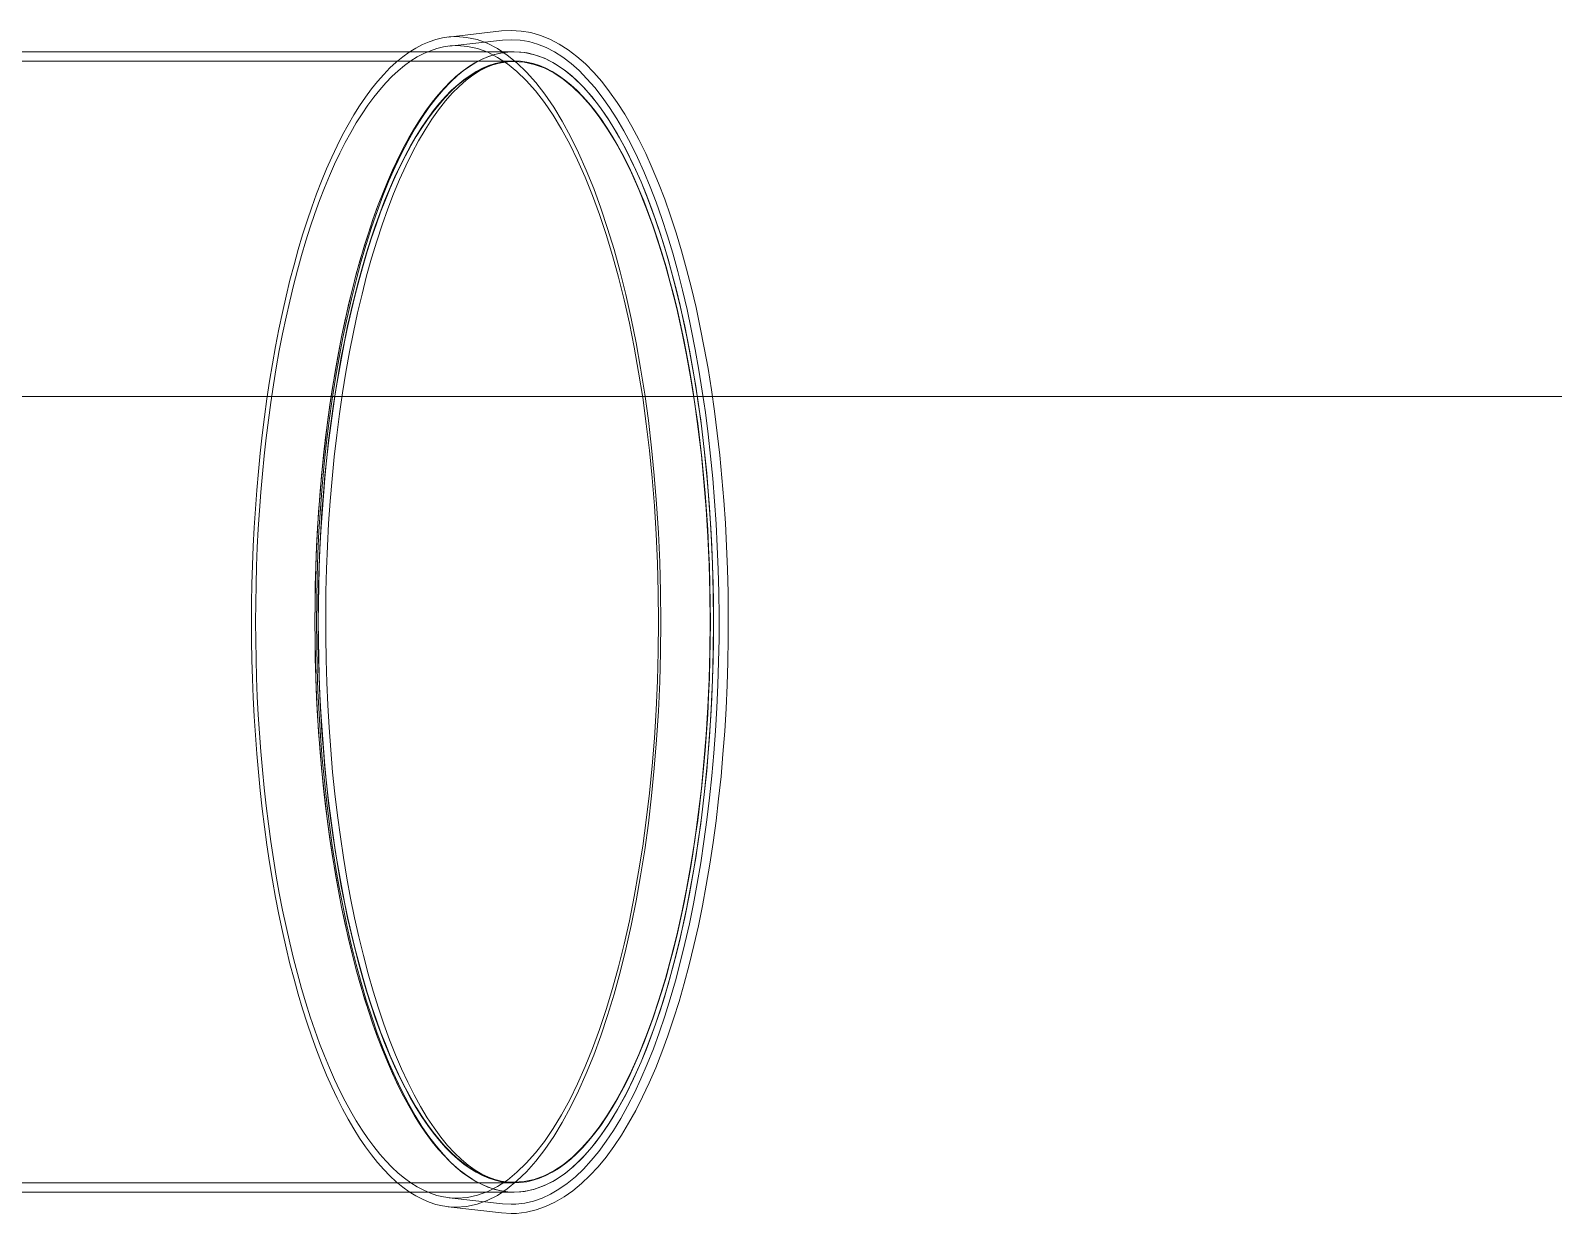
# Model space of a CAD drawing. Header units: millimetres. Extents: x 2179 to 48742, y 3478 to 161002.
# Drawn here: x 38342.1 to 38474.4, y 152710 to 152813.2 of the extents above; entities that cross this region are included whole.
import ezdxf

# ---------------------------------------------------------------- set-up
doc = ezdxf.new("R2010")
doc.units = ezdxf.units.MM
doc.linetypes.add('1_Čerchovaná 1_0mm', pattern=[2.4, 1.2, -0.6, 0, -0.6])
doc.linetypes.add('3_Čárkovaná 1_0mm', pattern=[2, 1, -1])
doc.layers.add('A-DETL-MBND', color=7, linetype='3_Čárkovaná 1_0mm', lineweight=9)
doc.layers.add('A-FLOR', color=7, linetype='Continuous', lineweight=9)
doc.layers.add('A-GENM-1', color=7, linetype='Continuous', lineweight=9, true_color=0x646464)
doc.layers.add('A-GENM-2', color=7, linetype='1_Čerchovaná 1_0mm', lineweight=9, true_color=0x646464)

# ---------------------------------------------------------------- blocks, each defined once
blk = doc.blocks.new('Construction_Roof-Accessories_Lindab_Round- - Lindab Round Downpipe System 150_100 High Build Polyester 001 Antique White-815811-1NP _ stroje')
at = {"layer": 'A-GENM-1'}
for p, q in [((200301.42, 152813.16), (200296.77, 152812.63)), ((200301.51, 152812.36), (200296.86, 152811.84)), ((200302.26, 152813.2), (200301.42, 152813.16)), ((200302.26, 152812.4), (200301.51, 152812.36)), ((200302.52, 152811.34), (200269.9, 152811.34)), ((200302.52, 152810.54), (200269.9, 152810.54)), ((200269.9, 152713.01), (200302.52, 152713.01)), ((200269.9, 152712.21), (200302.52, 152712.21)), ((200296.86, 152711.72), (200301.51, 152711.19)), ((200296.77, 152710.92), (200301.42, 152710.4)), ((200302.26, 152710.35), (200301.42, 152710.4)), ((200302.26, 152711.15), (200301.51, 152711.19))]:
    blk.add_line(p, q, dxfattribs=at)
at = {"layer": 'A-GENM-1', "flags": 128}
for points in [[(200302.26, 152813.2), (200303.12, 152813.15), (200303.97, 152813.01), (200304.8, 152812.77), (200305.62, 152812.44), (200306.42, 152812.02), (200307.2, 152811.52), (200307.96, 152810.94), (200308.71, 152810.29), (200309.43, 152809.56), (200310.13, 152808.75), (200310.81, 152807.88), (200311.47, 152806.94), (200312.12, 152805.93), (200312.75, 152804.85), (200313.36, 152803.71), (200313.95, 152802.51), (200314.52, 152801.24), (200315.07, 152799.92), (200315.6, 152798.53), (200316.11, 152797.09), (200316.59, 152795.6), (200317.06, 152794.05), (200317.5, 152792.45), (200317.92, 152790.81), (200318.32, 152789.12), (200318.69, 152787.39), (200319.03, 152785.62), (200319.36, 152783.81), (200319.65, 152781.97), (200319.92, 152780.1), (200320.16, 152778.2), (200320.38, 152776.27), (200320.57, 152774.32), (200320.73, 152772.35), (200320.87, 152770.37), (200320.97, 152768.37), (200321.05, 152766.36), (200321.1, 152764.34), (200321.12, 152762.32), (200321.12, 152760.3), (200321.08, 152758.28), (200321.02, 152756.27), (200320.93, 152754.26), (200320.81, 152752.27), (200320.66, 152750.29), (200320.49, 152748.33), (200320.28, 152746.39), (200320.06, 152744.48), (200319.8, 152742.59), (200319.52, 152740.73), (200319.21, 152738.9), (200318.88, 152737.11), (200318.52, 152735.36), (200318.14, 152733.65), (200317.73, 152731.98), (200317.3, 152730.36), (200316.85, 152728.78), (200316.37, 152727.26), (200315.87, 152725.79), (200315.36, 152724.38), (200314.82, 152723.02), (200314.26, 152721.72), (200313.68, 152720.48), (200313.08, 152719.31), (200312.46, 152718.19), (200311.83, 152717.15), (200311.17, 152716.17), (200310.5, 152715.26), (200309.81, 152714.42), (200309.1, 152713.65), (200308.37, 152712.96), (200307.62, 152712.33), (200306.85, 152711.79), (200306.06, 152711.33), (200305.25, 152710.95), (200304.42, 152710.66), (200303.58, 152710.47), (200302.72, 152710.36), (200302.26, 152710.35)], [(200302.26, 152812.4), (200303.03, 152812.36), (200303.79, 152812.23), (200304.54, 152812.01), (200305.29, 152811.71), (200306.02, 152811.33), (200306.75, 152810.87), (200307.46, 152810.32), (200308.15, 152809.71), (200308.84, 152809.01), (200309.51, 152808.25), (200310.17, 152807.41), (200310.81, 152806.49), (200311.44, 152805.51), (200312.05, 152804.47), (200312.64, 152803.35), (200313.22, 152802.17), (200313.78, 152800.93), (200314.32, 152799.62), (200314.85, 152798.26), (200315.35, 152796.84), (200315.83, 152795.36), (200316.29, 152793.83), (200316.73, 152792.25), (200317.14, 152790.62), (200317.54, 152788.95), (200317.9, 152787.23), (200318.25, 152785.47), (200318.57, 152783.68), (200318.86, 152781.85), (200319.13, 152779.99), (200319.37, 152778.1), (200319.59, 152776.19), (200319.77, 152774.25), (200319.93, 152772.29), (200320.07, 152770.32), (200320.17, 152768.33), (200320.25, 152766.33), (200320.3, 152764.33), (200320.32, 152762.32), (200320.32, 152760.31), (200320.28, 152758.3), (200320.22, 152756.3), (200320.13, 152754.31), (200320.01, 152752.32), (200319.86, 152750.36), (200319.69, 152748.41), (200319.49, 152746.48), (200319.26, 152744.58), (200319.01, 152742.7), (200318.73, 152740.85), (200318.42, 152739.04), (200318.09, 152737.26), (200317.74, 152735.53), (200317.36, 152733.83), (200316.95, 152732.18), (200316.53, 152730.57), (200316.08, 152729.01), (200315.61, 152727.51), (200315.12, 152726.06), (200314.61, 152724.66), (200314.08, 152723.32), (200313.53, 152722.05), (200312.96, 152720.83), (200312.37, 152719.68), (200311.77, 152718.6), (200311.15, 152717.58), (200310.52, 152716.63), (200309.87, 152715.75), (200309.2, 152714.95), (200308.53, 152714.21), (200307.83, 152713.55), (200307.13, 152712.97), (200306.41, 152712.46), (200305.68, 152712.04), (200304.94, 152711.69), (200304.19, 152711.43), (200303.44, 152711.25), (200302.67, 152711.16), (200302.26, 152711.15)], [(200259.3, 152811.34), (200263.34, 152811.34), (200267.46, 152811.34), (200269.9, 152811.34)], [(200259.3, 152810.54), (200263.34, 152810.54), (200267.46, 152810.54), (200269.9, 152810.54)], [(200298.91, 152713.3), (200298.27, 152713.73), (200297.63, 152714.24), (200296.99, 152714.82), (200296.36, 152715.48), (200295.73, 152716.22), (200295.11, 152717.03), (200294.5, 152717.92), (200293.9, 152718.88), (200293.32, 152719.9), (200292.75, 152721), (200292.19, 152722.16), (200291.65, 152723.39), (200291.12, 152724.68), (200290.62, 152726.03), (200290.13, 152727.44), (200289.66, 152728.91), (200289.21, 152730.43), (200288.79, 152731.99), (200288.38, 152733.61), (200288, 152735.28), (200287.64, 152736.98), (200287.31, 152738.73), (200287, 152740.51), (200286.71, 152742.33), (200286.46, 152744.18), (200286.22, 152746.06), (200286.02, 152747.96), (200285.84, 152749.89), (200285.68, 152751.84), (200285.56, 152753.8), (200285.46, 152755.77), (200285.39, 152757.76), (200285.35, 152759.75), (200285.33, 152761.74), (200285.35, 152763.73), (200285.39, 152765.72), (200285.46, 152767.71), (200285.55, 152769.68), (200285.68, 152771.65), (200285.83, 152773.59), (200286.01, 152775.52), (200286.21, 152777.42), (200286.45, 152779.3), (200286.7, 152781.15), (200286.99, 152782.97), (200287.3, 152784.76), (200287.63, 152786.51), (200287.99, 152788.22), (200288.37, 152789.88), (200288.77, 152791.5), (200289.2, 152793.07), (200289.64, 152794.59), (200290.11, 152796.06), (200290.6, 152797.47), (200291.1, 152798.82), (200291.63, 152800.12), (200292.17, 152801.35), (200292.73, 152802.51), (200293.3, 152803.61), (200293.88, 152804.64), (200294.48, 152805.6), (200295.09, 152806.49), (200295.71, 152807.3), (200296.33, 152808.04), (200296.97, 152808.71), (200297.6, 152809.29), (200298.24, 152809.8), (200298.89, 152810.24), (200298.91, 152810.25)], [(200301.21, 152810.35), (200300.65, 152810.2), (200300.09, 152809.97), (200299.51, 152809.68), (200298.93, 152809.31), (200298.34, 152808.87), (200297.74, 152808.34), (200297.14, 152807.74), (200296.55, 152807.07), (200295.95, 152806.31), (200295.36, 152805.48), (200294.78, 152804.57), (200294.2, 152803.6), (200293.64, 152802.55), (200293.09, 152801.43), (200292.55, 152800.25), (200292.03, 152799), (200291.53, 152797.69), (200291.04, 152796.31), (200290.57, 152794.89), (200290.12, 152793.4), (200289.69, 152791.86), (200289.29, 152790.28), (200288.9, 152788.64), (200288.54, 152786.97), (200288.2, 152785.25), (200287.88, 152783.49), (200287.59, 152781.69), (200287.33, 152779.86), (200287.09, 152778.01), (200286.88, 152776.12), (200286.69, 152774.22), (200286.53, 152772.29), (200286.39, 152770.34), (200286.29, 152768.38), (200286.21, 152766.41), (200286.16, 152764.44), (200286.14, 152762.45), (200286.14, 152760.47), (200286.17, 152758.49), (200286.23, 152756.51), (200286.32, 152754.55), (200286.43, 152752.59), (200286.58, 152750.65), (200286.74, 152748.73), (200286.94, 152746.83), (200287.16, 152744.95), (200287.41, 152743.11), (200287.68, 152741.29), (200287.98, 152739.51), (200288.3, 152737.76), (200288.65, 152736.05), (200289.02, 152734.39), (200289.41, 152732.77), (200289.83, 152731.2), (200290.26, 152729.68), (200290.72, 152728.21), (200291.19, 152726.8), (200291.69, 152725.44), (200292.2, 152724.15), (200292.72, 152722.92), (200293.26, 152721.76), (200293.82, 152720.66), (200294.38, 152719.64), (200294.96, 152718.68), (200295.55, 152717.8), (200296.14, 152716.99), (200296.73, 152716.26), (200297.33, 152715.61), (200297.93, 152715.04), (200298.53, 152714.54), (200299.12, 152714.12), (200299.7, 152713.77), (200300.27, 152713.5), (200300.83, 152713.3), (200301.21, 152713.2)], [(200269.9, 152713.01), (200265.74, 152713.01), (200261.65, 152713.01), (200257.64, 152713.01)], [(200269.9, 152712.21), (200265.74, 152712.21), (200261.65, 152712.21), (200257.64, 152712.21)]]:
    blk.add_lwpolyline(points, dxfattribs=at)
at = {"layer": 'A-GENM-1'}
for centre, major_axis, start_param, end_param in [((200297.47, 152761.78), (0, 50.89), 0, 3.141593), ((200297.47, 152761.78), (0, 50.89), 3.141593, 6.283185), ((200297.55, 152761.78), (0, 50.1), 0, 3.141593), ((200302.52, 152761.78), (0, 49.57), 4.712389, 7.853982), ((200302.52, 152761.78), (0, 49.57), 0, 3.141593), ((200297.55, 152761.78), (0, 50.1), 3.141593, 6.283185), ((200302.52, 152761.78), (0, 49.57), 3.141593, 6.283185), ((200302.52, 152761.78), (0, 48.77), 4.712389, 7.853982), ((200302.52, 152761.78), (0, 48.72), 0, 3.141593), ((200302.52, 152761.78), (0, 48.72), 3.141593, 6.283185), ((200302.52, 152761.78), (0, 49.57), 1.570796, 4.712389), ((200302.52, 152761.78), (0, 48.77), 1.570796, 4.712389)]:
    blk.add_ellipse(centre, major_axis=major_axis, ratio=0.349468, start_param=start_param, end_param=end_param, dxfattribs=at)

msp = doc.modelspace()

# ---------------------------------------------------------------- linework, layer by layer
at = {"layer": 'A-DETL-MBND'}
for p, q in [((38871.53, 152781.37), (38189.78, 152781.37)), ((38189.78, 152781.37), (38871.53, 152781.37))]:
    msp.add_line(p, q, dxfattribs=at)
at = {"layer": 'A-FLOR'}
msp.add_line((38233.09, 152781.37), (38933.09, 152781.37), dxfattribs=at)

# ---------------------------------------------------------------- block references
at = {"layer": 'A-GENM-2'}
msp.add_blockref('Construction_Roof-Accessories_Lindab_Round- - Lindab Round Downpipe System 150_100 High Build Polyester 001 Antique White-815811-1NP _ stroje', (-161918.41, 0), dxfattribs=at)

doc.saveas('drawing.dxf')
